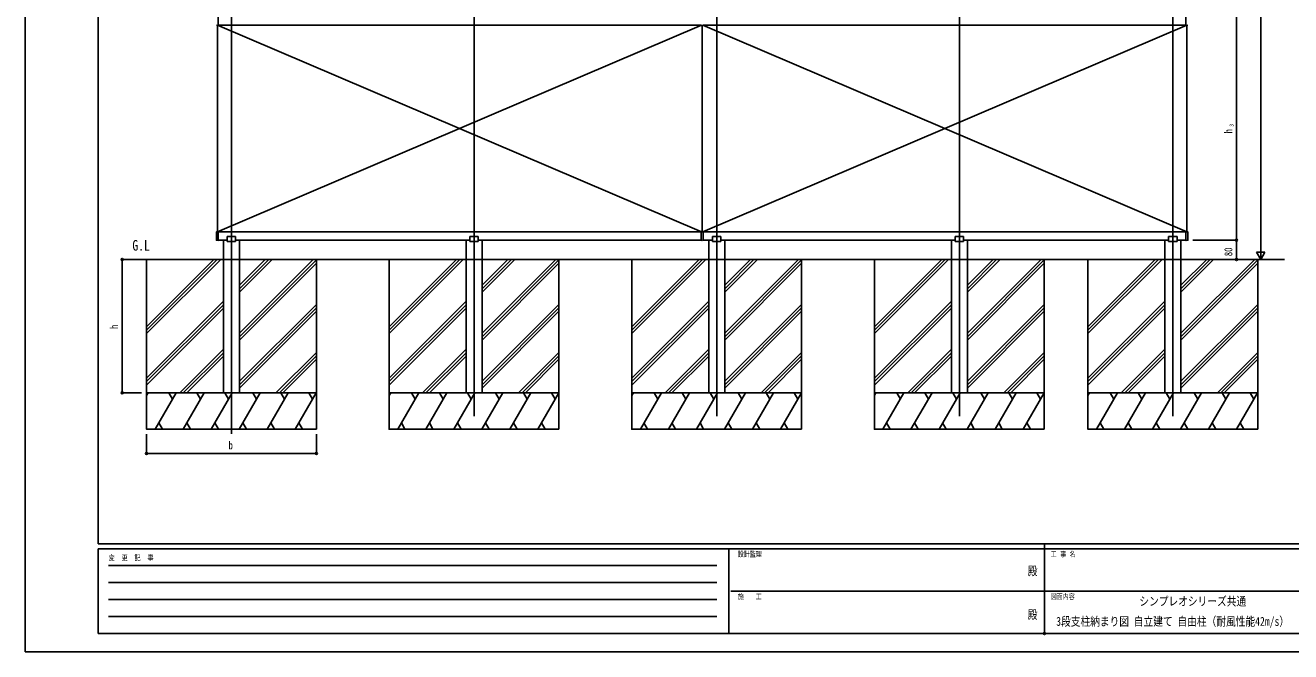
# Model space of a CAD drawing. Units: millimetres, scale not verified. Extents: x -4205 to 4205, y -2970 to 2970.
# Drawn here: x -4205 to 1010, y -2970 to -386 of the extents above; entities that cross this region are included whole.
import ezdxf
from ezdxf.enums import TextEntityAlignment as Align

# ---------------------------------------------------------------- set-up
doc = ezdxf.new("R2010")
doc.units = ezdxf.units.MM
doc.header["$LTSCALE"] = 16
doc.header["$PDMODE"] = 32
doc.header["$PDSIZE"] = 8
for name, color, linetype in [('0-2_USER1', 3, 'Continuous'), ('0-3_YKK_12', 2, 'Continuous'), ('0-4_YKK_A1', 4, 'Continuous'), ('0-5_YKK_D', 6, 'Continuous'), ('0-6_YKK_ZWAK', 7, 'Continuous')]:
    doc.layers.add(name, color=color, linetype=linetype)
doc.styles.add('ＭＳ ゴシック', font='')
doc.styles.get('ＭＳ ゴシック').set_extended_font_data('MS Gothic')

msp = doc.modelspace()

# ---------------------------------------------------------------- linework, layer by layer
at = {"layer": '0-3_YKK_12'}
for p, q in [((-3355.46, -2071.88), (-3355.46, 1529.77)), ((-2355.56, -1997.73), (-2355.56, 1536.31)), ((-1355.56, -1997.73), (-1355.56, 1536.31)), ((-355.56, -1997.73), (-355.56, 1536.31)), ((524.34, -1997.73), (524.34, 1517.31))]:
    msp.add_line(p, q, dxfattribs=at)
at = {"layer": '0-4_YKK_A1'}
for p, q in [((-3409.87, -386.3), (-3416.62, -385.89)), ((-1418.06, -1238.02), (-3413.06, -386.02)), ((-1418.06, -386.02), (-3413.06, -1238.02)), ((-3413.06, -1237.93), (-3413.06, -386.1)), ((-1420.06, -386.02), (-3409.56, -386.02)), ((-1420.06, -386.12), (-1420.06, -385.32)), ((-1415.56, -386.32), (-1419.5, -386.32)), ((-1415.56, -386.32), (-1415.56, -1237.72)), ((-1415.56, -386.32), (-1415.56, -1237.72)), ((-1415.56, -386.32), (-1411.62, -386.32)), ((-1413.06, -386.02), (581.94, -1238.02)), ((-1413.06, -1238.02), (581.94, -386.02)), ((-1411.06, -386.12), (-1411.06, -385.32)), ((-1411.06, -386.02), (578.44, -386.02)), ((578.76, -386.3), (585.5, -385.89)), ((581.94, -1237.93), (581.94, -386.1)), ((-3417.56, -1271.79), (-3417.56, -1239.15)), ((-3409.87, -1237.74), (-3416.62, -1238.15)), ((-1420.06, -1238.02), (-3409.56, -1238.02)), ((-1420.06, -1237.92), (-1420.06, -1238.72)), ((-1420.06, -1238.72), (-1420.06, -1271.96)), ((-1415.56, -1237.72), (-1419.5, -1237.72)), ((-1415.56, -1237.72), (-1411.62, -1237.72)), ((-1411.06, -1237.92), (-1411.06, -1238.72)), ((-1411.06, -1238.02), (578.44, -1238.02)), ((-1411.06, -1238.72), (-1411.06, -1271.96)), ((578.76, -1237.74), (585.5, -1238.15)), ((586.44, -1271.79), (586.44, -1239.15)), ((-3409.87, -1273.2), (-3416.62, -1272.79)), ((-3372.76, -1272.02), (-3409.56, -1272.02)), ((-3388.46, -1352.02), (-3388.46, -1272.02)), ((-3372.76, -1257.02), (-3338.16, -1257.02)), ((-3372.76, -1257.02), (-3372.76, -1278.02)), ((-3372.76, -1278.02), (-3338.16, -1278.02)), ((-3338.16, -1278.02), (-3338.16, -1257.02)), ((-2372.86, -1272.02), (-3338.16, -1272.02)), ((-3322.46, -1352.02), (-3322.46, -1272.02)), ((-2388.56, -1352.02), (-2388.56, -1272.02)), ((-2372.86, -1257.02), (-2338.26, -1257.02)), ((-2372.86, -1257.02), (-2372.86, -1278.02)), ((-2372.86, -1278.02), (-2338.26, -1278.02)), ((-2338.26, -1278.02), (-2338.26, -1257.02)), ((-1420.06, -1272.02), (-2338.26, -1272.02)), ((-2322.56, -1352.02), (-2322.56, -1272.02)), ((-1420.06, -1271.96), (-1420.06, -1272.76)), ((-1419.87, -1272.95), (-1415.56, -1273.22)), ((-1411.24, -1272.95), (-1415.56, -1273.22)), ((-1411.06, -1271.96), (-1411.06, -1272.76)), ((-1411.06, -1272.02), (-1372.86, -1272.02)), ((-1388.56, -1352.02), (-1388.56, -1272.02)), ((-1372.86, -1257.02), (-1338.26, -1257.02)), ((-1372.86, -1257.02), (-1372.86, -1278.02)), ((-1372.86, -1278.02), (-1338.26, -1278.02)), ((-1338.26, -1278.02), (-1338.26, -1257.02)), ((-1338.26, -1272.02), (-372.86, -1272.02)), ((-1322.56, -1352.02), (-1322.56, -1272.02)), ((-388.56, -1352.02), (-388.56, -1272.02)), ((-372.86, -1257.02), (-338.26, -1257.02)), ((-372.86, -1257.02), (-372.86, -1278.02)), ((-372.86, -1278.02), (-338.26, -1278.02)), ((-338.26, -1278.02), (-338.26, -1257.02)), ((-338.26, -1272.02), (507.04, -1272.02)), ((-322.56, -1352.02), (-322.56, -1272.02)), ((491.34, -1352.02), (491.34, -1272.02)), ((507.04, -1257.02), (541.64, -1257.02)), ((507.04, -1257.02), (507.04, -1278.02)), ((507.04, -1278.02), (541.64, -1278.02)), ((541.64, -1278.02), (541.64, -1257.02)), ((541.64, -1272.02), (578.44, -1272.02)), ((557.34, -1352.02), (557.34, -1272.02)), ((578.76, -1273.2), (585.5, -1272.79)), ((985.18, -1352.02), (-3810.76, -1352.02)), ((-3705.46, -1657.65), (-3399.82, -1352.02)), ((-3705.46, -1643.51), (-3413.97, -1352.02)), ((-3705.46, -1629.36), (-3428.11, -1352.02)), ((-3388.46, -1902.02), (-3388.46, -1352.02)), ((-3322.46, -1902.02), (-3322.46, -1352.02)), ((-3322.46, -1486.78), (-3187.69, -1352.02)), ((-3322.46, -1472.64), (-3201.83, -1352.02)), ((-3322.46, -1458.5), (-3215.98, -1352.02)), ((-3322.46, -1656.49), (-3017.99, -1352.02)), ((-3322.46, -1670.63), (-3005.46, -1353.63)), ((-2705.56, -1657.65), (-2399.92, -1352.02)), ((-2705.56, -1643.51), (-2414.07, -1352.02)), ((-2705.56, -1629.36), (-2428.21, -1352.02)), ((-2388.56, -1902.02), (-2388.56, -1352.02)), ((-2322.56, -1902.02), (-2322.56, -1352.02)), ((-2322.56, -1486.78), (-2187.79, -1352.02)), ((-2322.56, -1472.64), (-2201.93, -1352.02)), ((-2322.56, -1458.5), (-2216.08, -1352.02)), ((-2322.56, -1656.49), (-2018.09, -1352.02)), ((-2322.56, -1670.63), (-2005.56, -1353.63)), ((-1705.56, -1657.65), (-1399.92, -1352.02)), ((-1705.56, -1643.51), (-1414.07, -1352.02)), ((-1705.56, -1629.36), (-1428.21, -1352.02)), ((-1388.56, -1902.02), (-1388.56, -1352.02)), ((-1322.56, -1902.02), (-1322.56, -1352.02)), ((-1322.56, -1486.78), (-1187.79, -1352.02)), ((-1322.56, -1472.64), (-1201.93, -1352.02)), ((-1322.56, -1458.5), (-1216.08, -1352.02)), ((-1322.56, -1656.49), (-1018.09, -1352.02)), ((-1322.56, -1670.63), (-1005.56, -1353.63)), ((-705.56, -1657.65), (-399.92, -1352.02)), ((-705.56, -1643.51), (-414.07, -1352.02)), ((-705.56, -1629.36), (-428.21, -1352.02)), ((-388.56, -1902.02), (-388.56, -1352.02)), ((-322.56, -1902.02), (-322.56, -1352.02)), ((-322.56, -1486.78), (-187.79, -1352.02)), ((-322.56, -1472.64), (-201.93, -1352.02)), ((-322.56, -1458.5), (-216.08, -1352.02)), ((-322.56, -1656.49), (-18.09, -1352.02)), ((-322.56, -1670.63), (-5.56, -1353.63)), ((174.34, -1657.65), (479.98, -1352.02)), ((174.34, -1643.51), (465.83, -1352.02)), ((174.34, -1629.36), (451.69, -1352.02)), ((491.34, -1902.02), (491.34, -1352.02)), ((557.34, -1902.02), (557.34, -1352.02)), ((557.34, -1486.78), (692.11, -1352.02)), ((557.34, -1472.64), (677.97, -1352.02)), ((557.34, -1458.5), (663.82, -1352.02)), ((557.34, -1656.49), (861.81, -1352.02)), ((557.34, -1670.63), (874.34, -1353.63)), ((-3322.46, -1684.77), (-3005.46, -1367.77)), ((-2322.56, -1684.77), (-2005.56, -1367.77)), ((-1322.56, -1684.77), (-1005.56, -1367.77)), ((-322.56, -1684.77), (-5.56, -1367.77)), ((557.34, -1684.77), (874.34, -1367.77)), ((-3705.46, -1841.49), (-3388.46, -1524.5)), ((-3705.46, -1855.64), (-3388.46, -1538.64)), ((-3705.46, -1869.78), (-3388.46, -1552.78)), ((-3322.46, -1854.48), (-3005.46, -1537.48)), ((-3322.46, -1868.62), (-3005.46, -1551.62)), ((-2705.56, -1841.49), (-2388.56, -1524.5)), ((-2705.56, -1855.64), (-2388.56, -1538.64)), ((-2705.56, -1869.78), (-2388.56, -1552.78)), ((-2322.56, -1854.48), (-2005.56, -1537.48)), ((-2322.56, -1868.62), (-2005.56, -1551.62)), ((-1705.56, -1841.49), (-1388.56, -1524.5)), ((-1705.56, -1855.64), (-1388.56, -1538.64)), ((-1705.56, -1869.78), (-1388.56, -1552.78)), ((-1322.56, -1854.48), (-1005.56, -1537.48)), ((-1322.56, -1868.62), (-1005.56, -1551.62)), ((-705.56, -1841.49), (-388.56, -1524.5)), ((-705.56, -1855.64), (-388.56, -1538.64)), ((-705.56, -1869.78), (-388.56, -1552.78)), ((-322.56, -1854.48), (-5.56, -1537.48)), ((-322.56, -1868.62), (-5.56, -1551.62)), ((174.34, -1841.49), (491.34, -1524.5)), ((174.34, -1855.64), (491.34, -1538.64)), ((174.34, -1869.78), (491.34, -1552.78)), ((557.34, -1854.48), (874.34, -1537.48)), ((557.34, -1868.62), (874.34, -1551.62)), ((-3322.46, -1882.76), (-3005.46, -1565.76)), ((-2322.56, -1882.76), (-2005.56, -1565.76)), ((-1322.56, -1882.76), (-1005.56, -1565.76)), ((-322.56, -1882.76), (-5.56, -1565.76)), ((557.34, -1882.76), (874.34, -1565.76)), ((-3567.99, -1902.02), (-3388.46, -1722.49)), ((-3553.85, -1902.02), (-3388.46, -1736.63)), ((-3539.71, -1902.02), (-3388.46, -1750.77)), ((-3172.01, -1902.02), (-3005.46, -1735.47)), ((-3157.87, -1902.02), (-3005.46, -1749.61)), ((-3143.72, -1902.02), (-3005.46, -1763.75)), ((-2568.09, -1902.02), (-2388.56, -1722.49)), ((-2553.95, -1902.02), (-2388.56, -1736.63)), ((-2539.81, -1902.02), (-2388.56, -1750.77)), ((-2172.11, -1902.02), (-2005.56, -1735.47)), ((-2157.97, -1902.02), (-2005.56, -1749.61)), ((-2143.82, -1902.02), (-2005.56, -1763.75)), ((-1568.09, -1902.02), (-1388.56, -1722.49)), ((-1553.95, -1902.02), (-1388.56, -1736.63)), ((-1539.81, -1902.02), (-1388.56, -1750.77)), ((-1172.11, -1902.02), (-1005.56, -1735.47)), ((-1157.97, -1902.02), (-1005.56, -1749.61)), ((-1143.82, -1902.02), (-1005.56, -1763.75)), ((-568.09, -1902.02), (-388.56, -1722.49)), ((-553.95, -1902.02), (-388.56, -1736.63)), ((-539.81, -1902.02), (-388.56, -1750.77)), ((-172.11, -1902.02), (-5.56, -1735.47)), ((-157.97, -1902.02), (-5.56, -1749.61)), ((-143.82, -1902.02), (-5.56, -1763.75)), ((311.81, -1902.02), (491.34, -1722.49)), ((325.95, -1902.02), (491.34, -1736.63)), ((340.09, -1902.02), (491.34, -1750.77)), ((707.79, -1902.02), (874.34, -1735.47)), ((721.93, -1902.02), (874.34, -1749.61)), ((736.08, -1902.02), (874.34, -1763.75)), ((-3705.46, -1902.02), (-3005.46, -1902.02)), ((-3705.46, -1913.14), (-3699.03, -1902.02)), ((-3670.17, -2052.02), (-3583.56, -1902.02)), ((-3598.56, -1928), (-3613.56, -1902.02)), ((-3554.7, -2052.02), (-3468.1, -1902.02)), ((-3483.1, -1928), (-3498.1, -1902.02)), ((-3439.23, -2052.02), (-3352.63, -1902.02)), ((-3367.63, -1928), (-3382.63, -1902.02)), ((-3355.86, -1902.02), (-3355.46, -1901.62)), ((-3323.76, -2052.02), (-3237.15, -1902.02)), ((-3252.16, -1928), (-3267.16, -1902.02)), ((-3208.29, -2052.02), (-3121.69, -1902.02)), ((-3136.69, -1928), (-3151.69, -1902.02)), ((-3092.82, -2052.02), (-3006.22, -1902.02)), ((-3021.22, -1928), (-3036.22, -1902.02)), ((-2705.56, -1902.02), (-2005.56, -1902.02)), ((-2705.56, -1913.14), (-2699.13, -1902.02)), ((-2670.27, -2052.02), (-2583.66, -1902.02)), ((-2598.66, -1928), (-2613.66, -1902.02)), ((-2554.8, -2052.02), (-2468.2, -1902.02)), ((-2483.2, -1928), (-2498.2, -1902.02)), ((-2439.33, -2052.02), (-2352.73, -1902.02)), ((-2367.73, -1928), (-2382.73, -1902.02)), ((-2355.96, -1902.02), (-2355.56, -1901.62)), ((-2323.86, -2052.02), (-2237.25, -1902.02)), ((-2252.26, -1928), (-2267.26, -1902.02)), ((-2208.39, -2052.02), (-2121.79, -1902.02)), ((-2136.79, -1928), (-2151.79, -1902.02)), ((-2092.92, -2052.02), (-2006.32, -1902.02)), ((-2021.32, -1928), (-2036.32, -1902.02)), ((-1705.56, -1902.02), (-1005.56, -1902.02)), ((-1705.56, -1913.14), (-1699.13, -1902.02)), ((-1670.27, -2052.02), (-1583.66, -1902.02)), ((-1598.66, -1928), (-1613.66, -1902.02)), ((-1554.8, -2052.02), (-1468.2, -1902.02)), ((-1483.2, -1928), (-1498.2, -1902.02)), ((-1439.33, -2052.02), (-1352.73, -1902.02)), ((-1367.73, -1928), (-1382.73, -1902.02)), ((-1355.96, -1902.02), (-1355.56, -1901.62)), ((-1323.86, -2052.02), (-1237.25, -1902.02)), ((-1252.26, -1928), (-1267.26, -1902.02)), ((-1208.39, -2052.02), (-1121.79, -1902.02)), ((-1136.79, -1928), (-1151.79, -1902.02)), ((-1092.92, -2052.02), (-1006.32, -1902.02)), ((-1021.32, -1928), (-1036.32, -1902.02)), ((-705.56, -1902.02), (-5.56, -1902.02)), ((-705.56, -1913.14), (-699.13, -1902.02)), ((-670.27, -2052.02), (-583.66, -1902.02)), ((-598.66, -1928), (-613.66, -1902.02)), ((-554.8, -2052.02), (-468.2, -1902.02)), ((-483.2, -1928), (-498.2, -1902.02)), ((-439.33, -2052.02), (-352.73, -1902.02)), ((-367.73, -1928), (-382.73, -1902.02)), ((-355.96, -1902.02), (-355.56, -1901.62)), ((-323.86, -2052.02), (-237.25, -1902.02)), ((-252.26, -1928), (-267.26, -1902.02)), ((-208.39, -2052.02), (-121.79, -1902.02)), ((-136.79, -1928), (-151.79, -1902.02)), ((-92.92, -2052.02), (-6.32, -1902.02)), ((-21.32, -1928), (-36.32, -1902.02)), ((174.34, -1902.02), (874.34, -1902.02)), ((174.34, -1913.14), (180.77, -1902.02)), ((209.63, -2052.02), (296.24, -1902.02)), ((281.24, -1928), (266.24, -1902.02)), ((325.1, -2052.02), (411.71, -1902.02)), ((396.7, -1928), (381.7, -1902.02)), ((440.57, -2052.02), (527.18, -1902.02)), ((512.17, -1928), (497.17, -1902.02)), ((523.94, -1902.02), (524.34, -1901.62)), ((556.04, -2052.02), (642.65, -1902.02)), ((627.64, -1928), (612.64, -1902.02)), ((671.51, -2052.02), (758.12, -1902.02)), ((743.11, -1928), (728.11, -1902.02)), ((786.98, -2052.02), (873.58, -1902.02)), ((858.58, -1928), (843.58, -1902.02)), ((-3655.17, -2026.04), (-3640.17, -2052.02)), ((-3539.7, -2026.04), (-3524.7, -2052.02)), ((-3424.23, -2026.04), (-3409.23, -2052.02)), ((-3308.76, -2026.04), (-3293.76, -2052.02)), ((-3193.29, -2026.04), (-3178.29, -2052.02)), ((-3077.82, -2026.04), (-3062.82, -2052.02)), ((-2655.27, -2026.04), (-2640.27, -2052.02)), ((-2539.8, -2026.04), (-2524.8, -2052.02)), ((-2424.33, -2026.04), (-2409.33, -2052.02)), ((-2308.86, -2026.04), (-2293.86, -2052.02)), ((-2193.39, -2026.04), (-2178.39, -2052.02)), ((-2077.92, -2026.04), (-2062.92, -2052.02)), ((-1655.27, -2026.04), (-1640.27, -2052.02)), ((-1539.8, -2026.04), (-1524.8, -2052.02)), ((-1424.33, -2026.04), (-1409.33, -2052.02)), ((-1308.86, -2026.04), (-1293.86, -2052.02)), ((-1193.39, -2026.04), (-1178.39, -2052.02)), ((-1077.92, -2026.04), (-1062.92, -2052.02)), ((-655.27, -2026.04), (-640.27, -2052.02)), ((-539.8, -2026.04), (-524.8, -2052.02)), ((-424.33, -2026.04), (-409.33, -2052.02)), ((-308.86, -2026.04), (-293.86, -2052.02)), ((-193.39, -2026.04), (-178.39, -2052.02)), ((-77.92, -2026.04), (-62.92, -2052.02)), ((224.63, -2026.04), (239.63, -2052.02)), ((340.1, -2026.04), (355.1, -2052.02)), ((455.57, -2026.04), (470.57, -2052.02)), ((571.04, -2026.04), (586.04, -2052.02)), ((686.51, -2026.04), (701.51, -2052.02)), ((801.98, -2026.04), (816.98, -2052.02))]:
    msp.add_line(p, q, dxfattribs=at)
for points in [[(-3409.56, -386), (-3409.56, -385.32), (-3409.56, -351.82), (-3409.56, -351.14)], [(578.44, -386), (578.44, -385.32), (578.44, -351.82), (578.44, -351.14)], [(-3409.56, -1238.04), (-3409.56, -1238.72), (-3409.56, -1272.22), (-3409.56, -1272.9)], [(578.44, -1238.04), (578.44, -1238.72), (578.44, -1272.22), (578.44, -1272.9)]]:
    msp.add_lwpolyline(points, dxfattribs=at)
for points in [[(-3005.46, -2052.02), (-3005.46, -1352.02), (-3705.46, -1352.02), (-3705.46, -2052.02)], [(-2005.56, -2052.02), (-2005.56, -1352.02), (-2705.56, -1352.02), (-2705.56, -2052.02)], [(-1005.56, -2052.02), (-1005.56, -1352.02), (-1705.56, -1352.02), (-1705.56, -2052.02)], [(-5.56, -2052.02), (-5.56, -1352.02), (-705.56, -1352.02), (-705.56, -2052.02)], [(874.34, -2052.02), (874.34, -1352.02), (174.34, -1352.02), (174.34, -2052.02)]]:
    msp.add_lwpolyline(points, close=True, dxfattribs=at)
for centre, radius, start, end in [((-3409.86, -386), 0.3, 266.5, 0), ((-1419.86, -386.12), 0.202, 179.93968, 269.38321), ((-1411.26, -386.12), 0.202, 270.61679, 0.06032), ((578.74, -386), 0.3, 180, 273.5), ((-3416.56, -1239.15), 1, 93.5, 180), ((-3409.86, -1238.04), 0.3, 0, 93.5), ((-1419.86, -1237.92), 0.202, 90.61679, 180.06032), ((-1411.26, -1237.92), 0.202, 359.93968, 89.38321), ((578.74, -1238.04), 0.3, 86.5, 180), ((585.44, -1239.15), 1, 0, 86.5), ((-3416.56, -1271.79), 1, 180, 266.5), ((-3409.86, -1272.9), 0.3, 266.5, 0), ((-1419.86, -1272.76), 0.2, 180, 266.5), ((-1411.26, -1272.76), 0.2, 273.5, 0), ((578.74, -1272.9), 0.3, 180, 273.5), ((585.44, -1271.79), 1, 273.5, 0)]:
    msp.add_arc(centre, radius, start, end, dxfattribs=at)
for centre, start_param, end_param in [((-1419.5, -385.32), 4.6587856, 4.712389), ((-1411.62, -385.32), 4.712389, 4.7659923), ((-1419.5, -1238.72), 1.5707963, 1.6243997), ((-1411.62, -1238.72), 1.517193, 1.5707963)]:
    msp.add_ellipse(centre, major_axis=(6.74, 0), ratio=0.148374, start_param=start_param, end_param=end_param, dxfattribs=at)
at = {"layer": '0-5_YKK_D'}
for p, q in [((886.44, 1457.98), (886.44, -1317.02)), ((786.44, -352.02), (786.44, -1272.02)), ((606.44, -1272.02), (787.44, -1272.02)), ((606.44, -1272.02), (787.44, -1272.02)), ((786.44, -1272.02), (786.44, -1352.02)), ((886.44, -1352.02), (886.44, -1291.4)), ((-3725.46, -1352.02), (-3806.46, -1352.02)), ((-3805.46, -1352.02), (-3805.46, -1902.02)), ((606.44, -1352.02), (787.44, -1352.02)), ((606.44, -1352.02), (887.44, -1352.02)), ((886.44, -1352.02), (868.94, -1321.71)), ((903.94, -1321.71), (868.94, -1321.71)), ((886.44, -1352.02), (903.94, -1321.71)), ((-3725.46, -1902.02), (-3806.46, -1902.02)), ((-3705.46, -2072.02), (-3705.46, -2153.02)), ((-3005.46, -2072.02), (-3005.46, -2153.02)), ((-3005.46, -2152.02), (-3705.46, -2152.02))]:
    msp.add_line(p, q, dxfattribs=at)
for centre in [(786.44, -1272.02), (786.44, -1272.02), (-3805.46, -1352.02), (786.44, -1352.02), (-3805.46, -1902.02), (-3705.46, -2152.02), (-3005.46, -2152.02)]:
    msp.add_circle(centre, 4.25, dxfattribs=at)
at = {"layer": '0-6_YKK_ZWAK'}
for p, q in [((-3904.98, -2525), (-3904.98, 2775)), ((3895.02, -2525), (-3904.98, -2525)), ((-1304.98, -2545), (-3904.98, -2545)), ((-3904.98, -2895), (-3904.98, -2545)), ((-1304.98, -2545), (-1304.98, -2895)), ((-4.98, -2545), (-1304.98, -2545)), ((-4.98, -2525), (-4.98, -2895)), ((1295.02, -2545), (-4.98, -2545)), ((-3862.48, -2615), (-1354.98, -2615)), ((-3862.48, -2685), (-1354.98, -2685)), ((-3862.48, -2755), (-1354.98, -2755)), ((-1297.48, -2720), (-4.98, -2720)), ((-4.98, -2720), (1295.02, -2720)), ((-3862.48, -2825), (-1354.98, -2825)), ((-3904.98, -2895), (-1304.98, -2895)), ((-1304.98, -2895), (-4.98, -2895)), ((-4.98, -2895), (1295.02, -2895))]:
    msp.add_line(p, q, dxfattribs=at)
msp.add_lwpolyline([(-4205, -2970), (4205, -2970), (4205, 2970), (-4205, 2970)], close=True, dxfattribs=at)
msp.add_point((-4.98, -2895), dxfattribs=at)

# ---------------------------------------------------------------- texts
at = {"layer": '0-2_USER1', "style": 'ＭＳ ゴシック', "width": 0.8}
for s, height, p in [('G.L', 43.99, (-3763.75, -1328.81)), ('シンプレオシリーズ共通', 36.66, (386.35, -2790.83)), (' 3段支柱納まり図 自立建て 自由柱（耐風性能42m/s）', 36.66, (23.69, -2874.17))]:
    msp.add_text(s, height=height, dxfattribs=at).set_placement(p, align=Align.BOTTOM_LEFT)
at = {"layer": '0-5_YKK_D', "style": 'ＭＳ ゴシック', "width": 0.8}
for s, height, p in [('h', 32.99, (779.44, -832.42)), ('3', 16.5, (779.44, -803.62)), ('80', 32.99, (779.44, -1338.42)), ('h', 32.99, (-3812.46, -1639.02))]:
    msp.add_text(s, height=height, rotation=90, dxfattribs=at).set_placement(p, align=Align.BOTTOM_LEFT)
msp.add_text('b', height=32.99, dxfattribs=at).set_placement((-3367.46, -2145.02), align=Align.BOTTOM_LEFT)
at = {"layer": '0-6_YKK_ZWAK', "style": 'ＭＳ ゴシック', "width": 0.8}
for s, height, p in [('設計監理', 21.99, (-1268.31, -2585)), ('工 事 名', 21.99, (21.27, -2585)), ('変  更  記  事', 21.99, (-3861.31, -2600)), ('殿', 36.66, (-73.67, -2665.83)), ('施\u3000\u3000工', 21.99, (-1268.31, -2760)), ('図面内容', 21.99, (21.27, -2760)), ('殿', 36.66, (-73.67, -2845.83))]:
    msp.add_text(s, height=height, dxfattribs=at).set_placement(p, align=Align.BOTTOM_LEFT)

doc.saveas('drawing.dxf')
